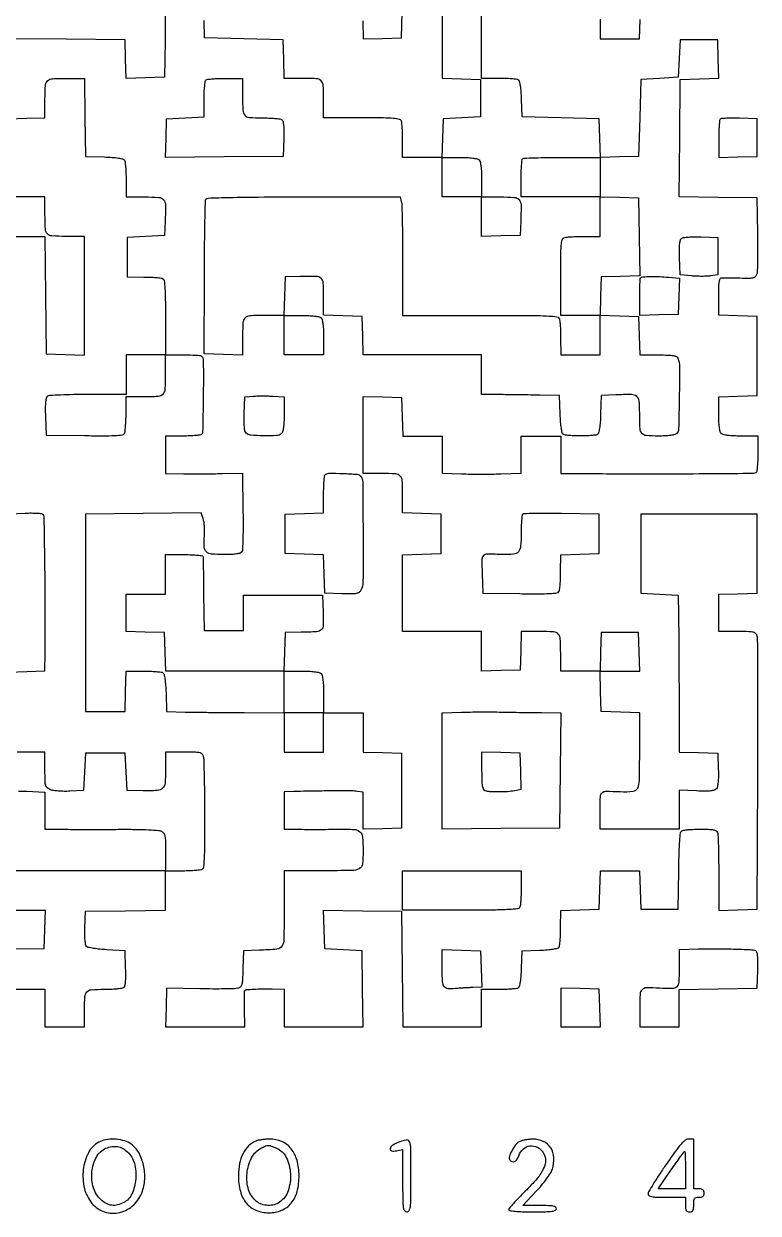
# Model space of a CAD drawing. Extents: x 156 to 936, y 100 to 969.
# Drawn here: x 583 to 936, y 100 to 672 of the extents above; entities that cross this region are included whole.
import ezdxf

# ---------------------------------------------------------------- set-up
doc = ezdxf.new("R2010")
doc.units = 0

msp = doc.modelspace()

# ---------------------------------------------------------------- linework, layer by layer
for points in [[(575.5, 626.5), (584.25, 626.788933), (593, 627.077866), (593, 635.931944, -0.014872), (593.200091, 642.657556, -0.195645), (594.252683, 644.859638, -0.174947), (596.597784, 645.829388, -0.011431), (604.059722, 646), (611.955869, 646), (612.227935, 627.25), (612.5, 608.5), (621.467001, 608.207902, -0.009786), (625.292364, 608.008289, -0.020298), (628.262875, 607.673305, -0.020215), (630.447011, 607.24575, -0.195149), (631.201688, 606.707902, -0.112618), (631.504907, 605.855762, -0.008743), (631.748365, 603.431384, -0.011595), (631.922842, 600.498009, -0.008591), (631.984687, 597.25), (632, 589), (640.980948, 589, -0.01682), (647.732324, 588.772817, -0.202101), (650.009281, 587.627338, -0.176722), (650.941866, 585.11956, -0.012322), (650.800912, 577.479083), (650.5, 570.5), (641.5, 570), (632.5, 569.5), (632.5, 560), (632.5, 550.5), (640.500655, 550.463121, -0.008592), (643.653328, 550.394407, -0.011517), (646.506814, 550.217242, -0.00879), (648.865818, 549.974308, -0.10877), (649.712193, 549.677875, -0.230295), (650.315144, 548.725752, -0.011803), (650.645812, 544.987342, -0.012589), (650.862168, 539.504604, -0.003566), (650.923077, 530.964754), (650.923077, 513), (641.461538, 513), (632, 513), (632, 503.5), (632, 494), (613.75, 493.984687, 0.004181), (606.662785, 493.91947, 0.006279), (600.481605, 493.733216, 0.002855), (595.237055, 493.479228, 0.128512), (594.208654, 493.150117, 0.190691), (593.608404, 492.324421, 0.03736), (593.278743, 490.481964, 0.025891), (593.136581, 487.674656, 0.007874), (593.208654, 483.41543), (593.5, 474.5), (611.926619, 474.226758, 0.003139), (621.125155, 474.14811, 0.013555), (626.589823, 474.283854, 0.01557), (630.126519, 474.578359, 0.226527), (631.161306, 475.226758, 0.110913), (631.48003, 476.114795, 0.009356), (631.736503, 478.549423, 0.012063), (631.919865, 481.497312, 0.009035), (631.984687, 484.75), (632, 493), (639.918213, 493, 0.011759), (647.429085, 493.176663, 0.18106), (649.767356, 494.179831, 0.19079), (650.809647, 496.45107, 0.013298), (651, 503.606989), (651, 513), (660, 513, -0.004113), (665.706305, 512.953054, -0.056795), (667.751745, 512.685801, -0.194616), (668.680751, 512.011552, -0.133633), (669.061152, 510.75, -0.007614), (669.171506, 501.510871, -0.003289), (669.050117, 489.203712, -0.000608), (668.8193, 476.133709, -0.134477), (668.47259, 474.95565, -0.22069), (667.898205, 474.577023, -0.010743), (665.575923, 474.280722, -0.015785), (662.718279, 474.069297, -0.010571), (659.440983, 474), (651, 474), (651, 465), (651, 456), (659.75, 455.881396, 0.003042), (663.798428, 455.85115, 0.001646), (668.780722, 455.860634, 0.001639), (673.853695, 455.903615, 0.002586), (678.205648, 455.977268), (687.911296, 456.191745), (688.205648, 438.019862, -0.004219), (688.260473, 430.953249, -0.006276), (688.178625, 424.767673, -0.00301), (688.01199, 419.52968, -0.119025), (687.70031, 418.42399, -0.177396), (686.909795, 417.747313, -0.048753), (685.300459, 417.320235, -0.031193), (682.808214, 417.071179, -0.009309), (678.985494, 417, -0.020489), (673.029135, 417.24418, -0.174977), (670.637713, 418.336283, -0.192318), (669.616563, 420.647951, -0.025571), (669.699142, 426.092265, 0.018731), (669.766563, 428.429419, 0.017322), (669.662775, 430.827168, 0.017615), (669.421095, 432.954463, 0.053794), (669.053944, 434.358116), (668.037448, 437.031703), (640.268724, 436.765852), (612.5, 436.5), (612.5, 389), (612.5, 341.5), (622, 341.5), (631.5, 341.5), (631.786212, 351.25), (632.072424, 361), (640.286212, 360.984687, -0.008629), (643.520344, 360.92284, -0.011635), (646.442021, 360.748365, -0.008794), (648.856556, 360.504875, -0.112486), (649.707902, 360.201688, -0.195149), (650.24575, 359.447011, -0.020215), (650.673305, 357.262875, -0.020298), (651.008289, 354.292364, -0.009786), (651.207902, 350.467001), (651.5, 341.5), (660.5, 341.301866, 0.00255), (665.224472, 341.221965, 0.00074), (672.510938, 341.146698, 0.000744), (680.719954, 341.086266, 0.000795), (688.75, 341.051866), (708, 341), (708, 331.5), (708, 322), (717.5, 322), (727, 322), (727, 331.5), (727, 341), (736.5, 341), (746, 341), (746, 331.537526), (746, 322.075052), (755.25, 321.787526), (764.5, 321.5), (764.5, 303.5), (764.5, 285.5), (755.25, 285.212474), (746, 284.924948), (746, 293.848975), (746, 302.773001), (743.25, 303.153287, 0.031661), (740.518653, 303.356088, 0.003179), (733.979502, 303.385228, 0.00325), (725.032984, 303.310064, 0.00129), (712.75, 303.09531), (708, 303), (708, 294), (708, 285), (716.75, 284.906082, 0.002418), (720.762235, 284.882421, 0.001368), (725.62411, 284.890566, 0.001366), (730.526104, 284.925579, 0.002246), (734.672502, 284.985146, -0.018785), (741.663365, 284.854338, -0.172549), (744.418594, 283.695911, -0.187123), (745.705564, 281.105428, -0.022785), (746, 274.647529, -0.027758), (745.639958, 268.167132, -0.256016), (744.079378, 265.945033, -0.111012), (740.595536, 265.106701, -0.003756), (726.393011, 265), (708, 265), (708, 246.519052, -0.003808), (707.889657, 232.030744, -0.133381), (706.959562, 228.801452, -0.237188), (704.559671, 227.29884, -0.014978), (696, 226.75303), (688.5, 226.5), (688.211203, 217.759315, -0.005353), (687.979706, 212.469454, -0.052589), (687.625607, 210.268568, -0.142221), (686.928447, 209.124167, -0.124435), (685.691107, 208.458609, -0.054818), (684.162642, 208.248857, -0.003154), (679.421155, 208.151427, -0.004775), (673.763587, 208.124901, -0.003489), (667.479904, 208.199294), (651.5, 208.5), (651.212474, 199.25), (650.924948, 190), (670.01386, 190), (689.102772, 190), (688.914766, 198.530047, -0.004324), (688.870632, 201.826402, -0.006762), (688.895557, 204.6634, -0.00245), (688.961611, 207.090416, -0.195895), (689.11338, 207.431184, -0.172412), (689.974458, 207.819273, -0.006915), (693.451385, 208.056563, -0.011603), (697.60274, 208.18574, -0.008295), (702.25, 208.145367), (708, 208), (708, 199), (708, 190), (727.009843, 190), (746.019687, 190), (745.759843, 208.25), (745.5, 226.5), (736.5, 227), (727.5, 227.5), (727.21218, 236.772204), (726.924361, 246.044409), (745.71218, 245.772204), (764.5, 245.5), (764.765819, 217.75), (765.031637, 190), (784.015819, 190), (803, 190), (803, 199), (803, 208), (811.25, 208.015313, 0.008579), (814.497876, 208.077072, 0.011582), (817.430835, 208.251296, 0.008725), (819.854929, 208.494381, 0.112667), (820.706033, 208.797157, 0.192561), (821.236162, 209.533237, 0.02067), (821.666992, 211.63313, 0.020911), (822.005667, 214.460658, 0.010674), (822.206033, 218.031844), (822.5, 226.5), (830.968156, 226.793967, 0.010674), (834.539342, 226.994333, 0.020911), (837.36687, 227.333008, 0.02067), (839.466763, 227.763838, 0.192561), (840.202843, 228.293967, 0.112531), (840.505585, 229.144249, 0.008778), (840.748704, 231.558142, 0.011623), (840.922925, 234.478979, 0.008617), (840.984687, 237.712474), (841, 245.924948), (850.25, 246.212474), (859.5, 246.5), (859.787526, 255.75), (860.075052, 265), (869.5, 265), (878.924948, 265), (879.212474, 255.75), (879.5, 246.5), (888.5, 246.5), (897.5, 246.5), (897.773353, 264.955416, -0.003561), (897.964479, 273.668275, -0.012194), (898.267063, 279.324934, -0.01105), (898.657029, 283.214502, -0.224357), (899.273353, 284.190103, -0.109744), (900.121622, 284.497199, -0.009848), (902.384807, 284.744962, -0.01244), (905.126261, 284.921941, -0.009397), (908.143011, 284.984687, -0.008442), (912.089976, 284.925952, -0.038989), (914.35885, 284.676047, -0.076097), (915.70187, 284.201663, -0.180148), (916.393011, 283.418213, -0.081739), (916.635941, 282.239742, -0.00228), (916.821697, 277.026577, -0.004617), (916.955962, 270.875559, -0.003148), (917, 263.880687), (917, 245.924948), (926.25, 246.212474), (935.5, 246.5), (935.775965, 311, 0.000804), (935.842421, 335.887072, 0.001273), (935.810766, 357.214063, 0.000271), (935.725021, 375.961991, 0.0582), (935.506913, 377.75, 0.122617), (934.85145, 379.003915, 0.154504), (933.732859, 379.672196, 0.053326), (931.548599, 379.947537, 0.004711), (925.980948, 380), (917, 380), (917, 388.962474), (917, 397.924948), (926.25, 398.212474), (935.5, 398.5), (935.5, 417.5), (935.5, 436.5), (907.5, 436.5), (879.5, 436.5), (879.5, 417.5), (879.5, 398.5), (888.5, 398), (897.5, 397.5), (897.670976, 388, -0.002374), (897.742092, 382.632423, -0.000468), (897.814941, 373.003211, -0.000496), (897.878173, 361.785333, -0.000461), (897.920976, 350.287526), (898, 322.075052), (907.25, 321.787526), (916.5, 321.5), (916.793771, 313.655204, -0.011559), (916.84217, 310.273852, -0.021189), (916.701223, 307.522092, -0.023197), (916.407018, 305.433375, -0.127282), (915.926516, 304.411457, -0.146513), (914.938809, 303.75425, -0.046044), (913.181635, 303.390478, -0.029245), (910.511406, 303.247105, -0.008463), (906.382745, 303.33695), (898, 303.661394), (898, 294.330697), (898, 285), (879, 285), (860, 285), (860, 294, -0.009036), (860.121822, 300.740614, -0.198521), (860.922758, 302.495865, -0.191866), (862.739711, 303.20402, -0.008357), (869.684577, 303.035926, 0.033542), (875.792074, 303.195655, 0.26383), (878.032459, 304.758538, 0.10785), (878.886598, 308.391551, 0.00401), (879, 322.529862), (879, 340.924948), (869.75, 341.212474), (860.5, 341.5), (860.213788, 351.25), (859.927576, 361), (869.501314, 361), (879.075052, 361), (878.787526, 370.25), (878.5, 379.5), (869.5, 379.5), (860.5, 379.5), (860.212474, 370.25), (859.924948, 361), (850.462474, 361), (841, 361), (841, 368.918213, 0.011384), (840.829682, 376.397656, 0.174757), (839.860252, 378.745668, 0.195866), (837.658129, 379.79962, 0.014889), (830.930537, 380), (822.075052, 380), (821.787526, 370.75), (821.5, 361.5), (812.25, 361.212474), (803, 360.924948), (803, 370.462474), (803, 380), (784, 380), (765, 380), (765, 398.462474), (765, 416.924948), (774.25, 417.212474), (783.5, 417.5), (783.5, 427), (783.5, 436.5), (774.25, 436.787526), (765, 437.075052), (765, 444.955738, 0.011491), (764.828717, 452.407908, 0.175559), (763.856224, 454.750156, 0.19511), (761.649006, 455.800898, 0.014732), (754.893011, 456), (746, 456), (746, 474.537526), (746, 493.075052), (755.25, 492.787526), (764.5, 492.5), (764.787526, 483.25), (765.075052, 474), (774.537526, 474), (784, 474), (784, 465.070969), (784, 456.141938), (793.25, 455.820969, 0.005736), (797.495207, 455.722408, 0.003234), (802.646875, 455.695249, 0.003227), (807.846037, 455.735031, 0.005283), (812.25, 455.843707), (822, 456.187415), (822, 465.093707), (822, 474), (831.5, 474), (841, 474), (841, 465), (841, 456), (859.25, 455.928817, 0.000969), (889.763715, 455.868909, 0.002001), (913.612253, 455.96374, 0.000352), (933.68635, 456.138065, 0.136892), (935.054486, 456.533674, 0.221152), (935.429207, 457.103225, 0.010562), (935.722255, 459.425917, 0.015638), (935.931444, 462.282156, 0.010459), (936, 465.559017), (936, 474), (927.7, 474, -0.011084), (924.171507, 474.07823, -0.020332), (921.306878, 474.322289, -0.021091), (919.139671, 474.689458, -0.144849), (918.2, 475.2, -0.144682), (917.689961, 476.138013, -0.021131), (917.322617, 478.298731, -0.02038), (917.078344, 481.152513, -0.011159), (917, 484.662474), (917, 492.924948), (926.25, 493.212474), (935.5, 493.5), (935.5, 512.5), (935.5, 531.5), (926.25, 531.787526), (917, 532.075052), (917, 541.037526, -0.00744), (917.063008, 545.271671, -0.02682), (917.287754, 547.96063, -0.04033), (917.655897, 549.625425, -0.306589), (918.25, 550.103467, -0.021515), (919.076863, 550.136195, -0.001507), (921.397508, 550.121163, -0.002134), (924.165553, 550.083074, -0.001605), (927.209602, 550.018417, 0.005646), (932.010131, 549.955262, 0.063929), (933.891915, 550.19329, 0.171243), (934.879098, 550.858136, 0.099633), (935.494778, 552.16495, 0.053713), (935.711545, 553.768641, 0.003003), (935.817507, 558.807829, 0.004598), (935.852496, 564.817956, 0.00335), (935.785177, 571.5), (935.5, 588.5), (916.734464, 588.772122), (897.968929, 589.044245), (898.234464, 617.272122), (898.5, 645.5), (907.787023, 645.788016), (917.074046, 646.076031), (916.787023, 655.288016), (916.5, 664.5), (907.5, 664.5), (898.5, 664.5), (898, 655.5), (897.5, 646.5), (888.5, 646), (879.5, 645.5), (879, 627), (878.5, 608.5), (869.288016, 608.212977), (860.076031, 607.925954), (859.788016, 617.212977), (859.5, 626.5), (841, 627), (822.5, 627.5), (822.206033, 635.968156, 0.010674), (822.005667, 639.539342, 0.020911), (821.666992, 642.36687, 0.02067), (821.236162, 644.466763, 0.192561), (820.706033, 645.202843, 0.112667), (819.854929, 645.505619, 0.008725), (817.430835, 645.748704, 0.011582), (814.497876, 645.922928, 0.008579), (811.25, 645.984687), (803, 646), (803, 665), (803, 684)], [(784, 684), (784, 665.037526), (784, 646.075052), (793.25, 645.787526), (802.5, 645.5), (802.5, 636.5), (802.5, 627.5), (793.5, 627), (784.5, 626.5), (784.212474, 617.25), (783.924948, 608), (774.462474, 608), (765, 608), (765, 615.918213, 0.00705), (764.955615, 619.066073, 0.008902), (764.821697, 621.9751, 0.007317), (764.631074, 624.400281, 0.06844), (764.393011, 625.418213, 0.24904), (763.393178, 626.288503, 0.036273), (760.640441, 626.72025, 0.018295), (755.723448, 626.948927, 0.002472), (745.393011, 627), (727, 627), (727, 635.893011, 0.014732), (726.800898, 642.649006, 0.19511), (725.750156, 644.856224, 0.175559), (723.407908, 645.828717, 0.011491), (715.955738, 646), (708.075052, 646), (707.787526, 655.25), (707.5, 664.5), (688.638027, 665), (669.776054, 665.5), (669.624089, 673.823469, -0.011006)], [(650.704806, 677.372241, -0.01151), (650.83508, 671.824314, -0.00406), (650.774123, 663.868471), (650.5, 646.5), (641.288016, 646.212977), (632.076031, 645.925954), (631.788016, 655.212977), (631.5, 664.5), (603.25, 664.765573), (575, 665.031147)], [(575.044131, 570), (584.006492, 570), (592.968853, 570), (593.234427, 541.75), (593.5, 513.5), (602.75, 513.212474), (612, 512.924948), (612, 541.462474), (612, 570), (603.106989, 570, -0.014768), (596.349521, 570.199638, -0.195511), (594.14255, 571.252746, -0.175208), (593.170753, 573.599988, -0.01141), (593, 581.081787), (593, 589), (583.977935, 589), (574.955869, 589)], [(575.5, 360.5), (584.25, 360.788933), (593, 361.077866), (593.081782, 369.788933, 0.003151), (593.147818, 391.187777, 0.002854), (592.950441, 413.304034, 0.000361), (592.615828, 435.094187, 0.194737), (592.108622, 436.291378, 0.173914), (591.465163, 436.595104, 0.009713), (589.222661, 436.768589, 0.014027), (586.491795, 436.849807, 0.009741), (583.405143, 436.794857), (575.5, 436.5)], [(575, 208), (584, 208), (593, 208), (593, 199), (593, 190), (602.5, 190), (612, 190), (612, 197.418213, -0.012045), (612.169488, 204.452803, -0.170409), (613.103321, 206.752319, -0.196932), (615.216333, 207.795471, -0.016954), (621.356989, 208.015313, 0.009288), (624.570103, 208.081049, 0.012325), (627.487838, 208.267102, 0.009701), (629.896861, 208.527636, 0.10999), (630.793098, 208.850966, 0.187221), (631.389362, 209.659703, 0.039341), (631.721251, 211.4185, 0.027159), (631.864234, 214.085459, 0.008519), (631.793098, 218.085653), (631.5, 226.5), (622.795583, 227, -0.010967), (619.381989, 227.271312, -0.015042), (616.327771, 227.674739, -0.01172), (613.836594, 228.140547, -0.145803), (613.000726, 228.594857, -0.155444), (612.558498, 229.454858, -0.019595), (612.289631, 231.55462, -0.019943), (612.157432, 234.29015, -0.011423), (612.205143, 237.594857), (612.5, 245.5), (631.75, 245.771593), (651, 246.043186), (651, 255.521593), (651, 265), (659.25, 265.015313, 0.00897), (662.502002, 265.079699, 0.011995), (665.447763, 265.261758, 0.009266), (667.880846, 265.51632, 0.11116), (668.76366, 265.832772, 0.235544), (669.42973, 266.937573, 0.008992), (669.735303, 271.867848, 0.009864), (669.915842, 279.330122, 0.002205), (669.916512, 292.067459, 0.001836), (669.836961, 301.975719, 0.002692), (669.688071, 310.690129, 0.001282), (669.50252, 318.100937, 0.048998), (669.294444, 319.75, 0.122755), (668.661158, 321.003778, 0.157256), (667.56287, 321.672363, 0.054025), (665.405623, 321.947659, 0.004746), (659.891592, 322), (651, 322), (651, 313.535184, -0.019469), (650.747846, 307.061981, -0.189546), (649.571436, 304.642181, -0.174407), (647.011008, 303.564796, -0.015985), (640, 303.41764), (632.5, 303.5), (632, 312.5), (631.5, 321.5), (622, 321.5), (612.5, 321.5), (612, 312.5), (611.5, 303.5), (604.924793, 303.208295, -0.015369), (602.211291, 303.171387, -0.015279), (599.495333, 303.301008, -0.015308), (597.131925, 303.559308, -0.056021), (595.674793, 303.933544, -0.076054), (594.121267, 304.813028, -0.158952), (593.358266, 305.956103, -0.063338), (593.055532, 308.003426, -0.005074), (593, 313.475249), (593, 322), (583.75, 322.063971, 0.001589), (579.539122, 322.079713, 0.000932)], [(580.198516, 303.280374, -0.005663), (584.25, 303.176526), (593, 302.853053), (593, 293.926526), (593, 285), (602.75, 284.919381, 0.001502), (607.67084, 284.893477, 0.00053), (614.724509, 284.885016, 0.000526), (622.475831, 284.892091, 0.000618), (629.822797, 284.915605, -0.005045), (636.890627, 284.87564, -0.008451), (642.828886, 284.68171, -0.00592), (647.599056, 284.388513, -0.104925), (649.072797, 283.96104, -0.129661), (650.092779, 283.012197, -0.093565), (650.667494, 281.560857, -0.04151), (650.93758, 279.057736, -0.006128), (651, 273.964816), (651, 265), (613, 265), (575, 265)]]:
    msp.add_lwpolyline(points, format="xyb")
for points in [[(745.877856, 673.712474), (746, 664.924948), (755.25, 665.212474), (764.5, 665.5), (765, 684)], [(860, 674.5), (860, 665), (869.462474, 665), (878.924948, 665), (879.212474, 674.25)], [(575, 246), (584.037526, 246), (593.075052, 246), (592.787526, 236.75), (592.5, 227.5), (574.287172, 227.276733)]]:
    msp.add_lwpolyline(points)
for points in [[(688, 638.081787, 0.010942), (688.162535, 630.655429, 0.165682), (689.08692, 628.287248, 0.202261), (691.197169, 627.212312, 0.01753), (697.356989, 626.984687, -0.009288), (700.570103, 626.918951, -0.012325), (703.487838, 626.732898, -0.009701), (705.896861, 626.472364, -0.10999), (706.793098, 626.149034, -0.187221), (707.389362, 625.340297, -0.039341), (707.721251, 623.5815, -0.027159), (707.864234, 620.914541, -0.008519), (707.793098, 616.914347), (707.5, 608.5), (679.212267, 608.234363), (650.924535, 607.968725), (651.212267, 617.234363), (651.5, 626.5), (660.5, 627), (669.5, 627.5), (669.5, 636, -0.010969), (669.572626, 639.310053, -0.015999), (669.79375, 642.218939, -0.011446), (670.104671, 644.583196, -0.198424), (670.5, 645.234687, -0.130876), (671.243323, 645.525868, -0.008045), (673.629687, 645.758058, -0.011514), (676.516846, 645.925344, -0.008248), (679.75, 645.984687), (688, 646)], [(917.702644, 626.369311, 0.173388), (917.422777, 625.777963, 0.006353), (917.206402, 623.267253, 0.010931), (917.050962, 620.245903, 0.007385), (917, 616.795808), (917, 607.924948), (926.25, 608.212474), (935.5, 608.5), (935.5, 617.5), (935.5, 626.5), (926.952644, 626.785977, 0.007913), (923.626528, 626.84459, 0.011703), (920.709672, 626.781547, 0.007016), (918.290922, 626.638564, 0.179987)], [(860, 598.537526), (860, 589.075052), (869.25, 588.787526), (878.5, 588.5), (878.771926, 569.787816), (879.043852, 551.075632), (869.771926, 550.787816), (860.5, 550.5), (860.212977, 541.288016), (859.925954, 532.076031), (869.212977, 531.788016), (878.5, 531.5), (878.787526, 522.25), (879.075052, 513), (887.930537, 513, -0.006773), (892.587052, 512.936924, -0.03465), (895.160133, 512.688208, -0.070053), (896.655249, 512.216672, -0.192061), (897.393011, 511.418213, -0.09206), (898.145544, 507.347604, -0.003894), (898.019097, 492.616753, -0.00225), (897.699267, 477.295436, -0.192327), (896.8, 475.2, -0.142062), (895.888147, 474.698102, -0.021703), (893.825282, 474.327993, -0.021121), (891.136184, 474.08019, -0.012415), (887.906989, 474, -0.019529), (882.10285, 474.22678, -0.206572), (880.053293, 475.30822, -0.160126), (879.15772, 477.685296, -0.010688), (879, 485.062735, 0.021864), (878.742559, 490.947241, 0.211695), (877.562553, 493.083447, 0.162596), (875.01089, 493.947558, 0.011811), (867.479083, 493.800912), (860.5, 493.5), (860.207902, 484.532999, -0.009786), (860.008289, 480.707636, -0.020298), (859.673305, 477.737125, -0.020215), (859.24575, 475.552989, -0.195149), (858.707902, 474.798312, -0.107815), (857.886078, 474.497062, -0.010824), (855.798571, 474.256133, -0.01319), (853.26902, 474.086706, -0.010125), (850.5, 474.030626, -0.010125), (847.73098, 474.086706, -0.01319), (845.201429, 474.256133, -0.010824), (843.113922, 474.497062, -0.107815), (842.292098, 474.798312, -0.195149), (841.75425, 475.552989, -0.020215), (841.326695, 477.737125, -0.020298), (840.991711, 480.707636, -0.009786), (840.792098, 484.532999), (840.5, 493.5), (831, 493.670976, 0.000729), (826.692568, 493.742215, 0.000437), (821.573437, 493.814941, 0.000437), (816.478045, 493.878425, 0.00076), (812.25, 493.920976), (803, 494), (803, 503.5), (803, 513), (774.537526, 513), (746.075052, 513), (745.787526, 522.25), (745.5, 531.5), (736.25, 531.787526), (727, 532.075052), (727, 541.018474, 0.014892), (726.800095, 547.728882, 0.205934), (725.73329, 549.851311, 0.172988), (723.369787, 550.730884, 0.009929), (715.5, 550.682279), (708.5, 550.5), (708.212474, 541.25), (707.924948, 532), (716.262474, 532, -0.01101), (719.809501, 531.921884, -0.020283), (722.684979, 531.678036, -0.021051), (724.858679, 531.311042, -0.145015), (725.8, 530.8, -0.144849), (726.310542, 529.860329, -0.021091), (726.677711, 527.693122, -0.020332), (726.92177, 524.828493, -0.011084), (727, 521.3), (727, 513), (717.5, 513), (708, 513), (708, 522.5), (708, 532), (698.606989, 532, 0.01333), (691.449516, 531.809141, 0.191194), (689.178583, 530.76449, 0.180709), (688.176112, 528.421313, 0.011676), (688, 520.880687), (688, 512.924948), (678.794508, 513.212474), (669.589016, 513.5), (669.661922, 550.130963, -0.00176), (669.739754, 564.253862, -0.002804), (669.916571, 576.330298, -0.000602), (670.143953, 586.927811, -0.133514), (670.426431, 587.880963, -0.251762), (671.428716, 588.460101, -0.00172), (681.711155, 588.740228, -0.00464), (695.676594, 588.942988, -0.00131), (717.442386, 589), (763.766737, 589), (764.369714, 586.75, -0.058645), (764.611783, 585.08858, -0.001474), (764.799577, 577.45, -0.003143), (764.937378, 568.471631, -0.002135), (764.986345, 558.25), (765, 532), (783.25, 531.930432, 0.000645), (791.604988, 531.909356, 0.000368), (801.701374, 531.904327, 0.000367), (811.862866, 531.914199, 0.000609), (820.43553, 531.939255, -0.003172), (829.732967, 531.918768, -0.0128), (835.403087, 531.725084, -0.013446), (839.146016, 531.400001, -0.226672), (840.170217, 530.758823, -0.111286), (840.485522, 529.878651, -0.009221), (840.73912, 527.446342, -0.011961), (840.920522, 524.501655, -0.008937), (840.984687, 521.25), (841, 513), (850.5, 513), (860, 513), (860, 522.5), (860, 532), (850.5, 532), (841, 532), (841, 550.393011, -0.002472), (841.051073, 560.723448, -0.018295), (841.27975, 565.640441, -0.036273), (841.711497, 568.393178, -0.24904), (842.581787, 569.393011, -0.06844), (843.599719, 569.631074, -0.007317), (846.0249, 569.821697, -0.008902), (848.933927, 569.955615, -0.00705), (852.081787, 570), (860, 570), (860, 579.5), (860, 589), (841, 589), (822, 589), (822, 597.833333, -0.007039), (822.048334, 601.266524, -0.010477), (822.195833, 604.267708, -0.005871), (822.400808, 606.76784, -0.174709), (822.666667, 607.333333, -0.188134), (823.281849, 607.603258, -0.001621), (828.522917, 607.804167, -0.005368), (834.591013, 607.951878, -0.0034), (841.666667, 608), (860, 608)], [(801.8, 606.8, -0.144849), (802.310542, 605.860329, -0.021091), (802.677711, 603.693122, -0.020332), (802.92177, 600.828493, -0.011084), (803, 597.3), (803, 589), (811.980948, 589, -0.01682), (818.732324, 588.772817, -0.202101), (821.009281, 587.627338, -0.176722), (821.941866, 585.11956, -0.012322), (821.800912, 577.479083), (821.5, 570.5), (812.25, 570.212474), (803, 569.924948), (803, 579.462474), (803, 589), (793.5, 589), (784, 589), (784, 598.5), (784, 608), (792.3, 608, -0.011084), (795.828493, 607.92177, -0.020332), (798.693122, 607.677711, -0.021091), (800.860329, 607.310542, -0.144849)], [(916.5, 560.5), (916.5, 551.5), (913, 551, -0.025271), (911.275512, 550.842002, -0.010209), (908.9125, 550.79375, -0.010071), (906.362159, 550.845125, -0.012595), (904, 551), (898.5, 551.5), (898.206902, 559.914347, -0.008557), (898.136131, 563.911022, -0.02706), (898.279299, 566.583734, -0.03904), (898.61127, 568.351173, -0.184607), (899.206902, 569.17015, -0.118191), (900.102078, 569.488416, -0.010843), (902.470153, 569.689286, -0.01353), (905.341672, 569.792355, -0.010196), (908.5, 569.755803), (916.5, 569.5)], [(892.787814, 550.382182), (898.075629, 549.846638), (897.787814, 541.173319), (897.5, 532.5), (888.25, 532.212474), (879, 531.924948), (879, 540.795808, -0.004454), (879.030559, 544.225975, -0.00692), (879.124207, 547.183248, -0.002644), (879.252444, 549.70626, -0.186278), (879.422831, 550.083333, -0.181623), (880.477265, 550.552605, -0.009261), (884.285458, 550.708361, -0.015059), (888.574282, 550.675087, -0.015767)], [(708, 484.529895, -0.00982), (707.924766, 480.699477, -0.025854), (707.675389, 477.965859, -0.03442), (707.26862, 476.071226, -0.150566), (706.648795, 475.123488, -0.163371), (704.299028, 474.215226, -0.015729), (698.089708, 474.131354, -0.015169), (691.876218, 474.431602, -0.178093), (689.710973, 475.427542, -0.145397), (689.185328, 476.393347, -0.028752), (688.883356, 478.36252, -0.023515), (688.752617, 481.103917, -0.010132), (688.824456, 484.763227), (689.148912, 492.892281), (693.324456, 493.19614, -0.012884), (695.297719, 493.288708, -0.006304), (697.815621, 493.310117, -0.006249), (700.435232, 493.266621, -0.009014), (702.75, 493.15745), (708, 492.814901)], [(744.803075, 454.73728, -0.17288), (745.822144, 451.94854, -0.001348), (745.950237, 427.667424, -0.00178), (745.9268, 403.776079, -0.122318), (744.944533, 399.89636, -0.116481), (744.020374, 398.849685, -0.109257), (742.704178, 398.29644, -0.047513), (740.448542, 398.103545, -0.006419), (735.693659, 398.210468), (727.5, 398.5), (727.212964, 407.712964), (726.925929, 416.925929), (717.712964, 417.212964), (708.5, 417.5), (708.5, 427), (708.5, 436.5), (717.75, 436.787526), (727, 437.075052), (727, 445.870859, -0.007069), (727.048335, 449.289663, -0.010516), (727.195833, 452.278732, -0.005912), (727.400837, 454.768224, -0.174595), (727.666667, 455.333333, -0.197811), (729.522675, 456.106729, -0.009752), (736.289089, 456.003428, -0.009599), (743.054323, 455.637981, -0.203988)], [(822.688496, 436.355163, 0.171744), (822.414662, 435.781306, 0.006962), (822.202246, 433.456964, 0.011488), (822.04996, 430.651868, 0.007815), (822, 427.455778, -0.019356), (821.753245, 421.084001, -0.155912), (820.66182, 418.40406, -0.196597), (818.348929, 417.180846, -0.03379), (813.284291, 417.02542, 0.006985), (805.712638, 417.198881, 0.190556), (803.883466, 416.49433, 0.208773), (803.115161, 414.750067, 0.008587), (803.212474, 407.75), (803.5, 398.5), (821.426279, 398.226208, 0.003244), (830.364497, 398.147687, 0.013907), (835.689515, 398.283582, 0.016205), (839.133477, 398.579568, 0.225497), (840.160966, 399.226208, 0.110756), (840.479785, 400.113661, 0.009416), (840.736403, 402.538238, 0.012109), (840.919837, 405.474126, 0.00908), (840.984687, 408.712474), (841, 416.924948), (850.25, 417.212474), (859.5, 417.5), (859.5, 427), (859.5, 436.5), (841.438496, 436.77183, 0.003617), (834.465536, 436.826322, 0.0057), (828.480314, 436.761564, 0.001798), (823.321579, 436.628369, 0.19128)], [(669.041667, 416, -0.006906), (669.062791, 415.241186, -0.00008), (669.132292, 410.226562, -0.000245), (669.208807, 404.433524, -0.00016), (669.291667, 397.75), (669.5, 380.5), (678.966516, 380.5), (688.433032, 380.5), (688.466516, 389), (688.5, 397.5), (707.5, 397.5), (726.5, 397.5), (726.790697, 389.234232, -0.015885), (726.811932, 382.965976, -0.203818), (725.853971, 380.879977, -0.171068), (723.605823, 379.931313, -0.010546), (716.246066, 379.641501), (708.5, 379.5), (708.212474, 370.25), (707.924948, 361), (716.262474, 361, -0.01101), (719.809501, 360.921884, -0.020283), (722.684979, 360.678036, -0.021051), (724.858679, 360.311042, -0.145015), (725.8, 359.8, -0.147006), (726.316915, 358.838945, -0.020534), (726.681818, 356.584848, -0.019692), (726.923212, 353.57572, -0.010168), (727, 349.8), (727, 341), (717.5, 341), (708, 341), (708, 351), (708, 361), (679.537526, 361), (651.075052, 361), (650.787526, 370.25), (650.5, 379.5), (641.25, 379.787526), (632, 380.075052), (632, 389.037526), (632, 398), (641.5, 398), (651, 398), (651, 407.5), (651, 417), (660, 417, -0.009254), (663.628338, 416.932841, -0.018286), (666.501206, 416.721065, -0.014018), (668.671676, 416.419213, -0.354562)], [(831.765819, 341.037566), (841.031637, 341), (840.765819, 313.25), (840.5, 285.5), (812.25, 285.234427), (784, 284.968853), (784, 312.946901), (784, 340.924948), (793.25, 341.212474, -0.004375), (797.512192, 341.307635, -0.002418), (802.720312, 341.353137, -0.00241), (807.999657, 341.348281, -0.003875), (812.5, 341.287566, 0.001274), (817.00143, 341.203418, 0.000792), (822.284334, 341.126499, 0.000794), (827.497552, 341.067131, 0.001436)], [(803, 313.144515, 0.006687), (803.062877, 308.443624, 0.034414), (803.311272, 305.851928, 0.069706), (803.782488, 304.347501, 0.192751), (804.581787, 303.606989, 0.078039), (806.798187, 303.133083, 0.014165), (811.014952, 303.021077, 0.0162), (815.448713, 303.172638, 0.032719), (818.912002, 303.6324), (822.074004, 304.264801), (821.787002, 312.8824), (821.5, 321.5), (812.25, 321.787526), (803, 322.075052)], [(822, 257.081787, -0.006906), (821.956553, 253.936322, -0.008768), (821.825431, 251.034629, -0.007138), (821.63892, 248.616176, -0.0689), (821.405721, 247.614908, -0.274993), (820.276471, 246.724532, -0.018881), (816.056676, 246.33014, -0.012041), (808.727387, 246.10026, -0.001524), (792.905721, 246.033408), (765, 246.000575), (765, 255.500287), (765, 265), (793.5, 265), (822, 265)], [(802.788933, 217.75), (803.077866, 209), (798.788933, 208.843476, 0.003542), (796.927402, 208.762333, 0.002654), (794.878624, 208.647576, 0.002683), (792.950991, 208.518952, 0.006141), (791.5, 208.39638, -0.032053), (786.972658, 208.249311, -0.223361), (785.051447, 209.227922, -0.15289), (784.172507, 211.586309, -0.013328), (784, 218.056578), (784, 227.075052), (793.25, 226.787526), (802.5, 226.5)], [(907.25, 227.212474), (898, 226.924948), (898, 218.029862, -0.013351), (897.821928, 211.361954, -0.184523), (896.858554, 209.195034, -0.198836), (894.72836, 208.307022, -0.015854), (888.5, 208.48953, 0.015674), (882.256629, 208.67473, 0.199249), (880.134483, 207.789889, 0.18452), (879.17596, 205.628862, 0.013136), (879, 198.932612), (879, 190), (888.5, 190), (898, 190), (898, 198.977935), (898, 207.955869), (916.75, 208.227935), (935.5, 208.5), (935.789171, 217.266353, 0.007405), (935.866359, 221.515345, 0.027968), (935.726599, 224.17153, 0.044223), (935.397068, 225.823626, 0.248475), (934.789171, 226.447593, 0.067284), (932.225329, 226.90617, 0.003715), (924.064022, 227.193543, 0.006315), (915.257247, 227.326857, 0.008395)], [(618.841427, 134.475929, 0.151381), (613.859791, 129.366639, 0.090875), (611.408163, 121.18142, 0.086459), (611.968523, 112.259568, 0.116597), (615.599996, 105.063531, 0.140477), (621.66268, 100.985216, 0.138134), (629.007904, 100.702256, 0.131667), (635.682698, 104.330139, 0.122754), (639.863935, 110.899223, 0.076157), (640.989495, 117.435785, 0.068894), (640.174351, 124.249463, 0.073735), (637.657044, 130.140278, 0.118612), (633.808142, 133.975602, 0.078061), (630.469961, 135.354432, 0.050664), (626.323967, 135.916121, 0.050885), (622.177448, 135.632619, 0.082089)], [(632.761236, 129.741, -0.142174), (635.984223, 124.331822, -0.083476), (636.653829, 116.770927, -0.086047), (634.830803, 109.628578, -0.169591), (630.854975, 105.425004, -0.058883), (627.8752, 104.304702, -0.09101), (625.137067, 104.138926, -0.09182), (622.535799, 104.955513, -0.060913), (619.962689, 106.75, -0.137975), (616.30527, 112.507611, -0.096858), (615.545197, 120.191973, -0.101076), (617.719795, 127.322996, -0.165772), (622.314715, 131.559038, -0.065187), (625.112363, 132.381829, -0.082223), (627.807011, 132.35965, -0.081657), (630.364929, 131.468441, -0.063279)], [(694.5, 135.045972, 0.097352), (690.949624, 132.687818, 0.079403), (688.249811, 128.999983, 0.069163), (686.565078, 124.166054, 0.049353), (686, 118.455137, 0.062175), (686.94747, 110.865204, 0.109436), (689.776941, 105.244773, 0.124591), (694.40957, 101.806351, 0.095583), (700.610151, 100.549364, 0.098987), (706.783167, 101.72317, 0.126064), (711.4295, 105.154087, 0.109941), (714.268322, 110.813368, 0.063011), (715.187537, 118.431117, 0.064995), (714.195424, 125.703943, 0.102785), (711.354316, 131.293805, 0.119086), (706.881425, 134.755614, 0.109222), (701.173275, 135.936614, 0.015176), (699.237406, 135.851552, 0.014606), (697.285274, 135.648841, 0.014698), (695.577076, 135.369537, 0.050225)], [(704.359797, 131.623027, -0.184236), (709.036242, 127.176818, -0.098235), (711.042115, 119.334353, -0.095088), (709.922571, 111.094646, -0.160131), (705.783205, 105.560704, -0.090471), (703.237728, 104.391565, -0.072919), (700.238997, 104.076962, -0.072103), (697.243351, 104.63759, -0.084589), (694.70725, 106.015637, -0.154434), (690.935206, 111.554947, -0.096299), (690.149342, 119.43662, -0.096502), (692.372631, 127.024321, -0.155903), (697.096399, 131.735258, -0.022767), (699.09856, 132.65154, -0.100112), (700.36933, 132.888179, -0.08259), (701.749816, 132.636607, -0.01268)], [(762.75, 134.341518, 0.049874), (759.981371, 132.854618, 0.200772), (758.948171, 131.284505, 0.423228), (759.643547, 130.300104, 0.088341), (762, 130.35), (765, 130.95), (765, 115.975, 0.002226), (765.042092, 106.522498, 0.030976), (765.283389, 103.121875, 0.119775), (765.882503, 101.582632, 0.245034), (767, 101, 0.267644), (768.131287, 101.652291, 0.103099), (768.721429, 103.4375, 0.026629), (768.959338, 107.362042, 0.001825), (769, 118.5, 0.002866), (768.925408, 131.514157, 0.091333), (768.31474, 134.628539, 0.3606), (766.689381, 135.522478, 0.051007)], [(821.302554, 134.802956, 0.114259), (819.470505, 133.328693, 0.041864), (817.631692, 130.534158, 0.039425), (816.332471, 127.620871, 0.227365), (816.506844, 125.988925, 0.159323), (817.520939, 125.132627, 0.204379), (818.729893, 125.154346, 0.137306), (819.921644, 126.146132, 0.067198), (820.823146, 127.922521, -0.125154), (822.965306, 131.160688, -0.153601), (826.242112, 132.673516, -0.154531), (829.779681, 132.033682, -0.126973), (832.632058, 129.438798, -0.145816), (833.6915, 125.894352, -0.110344), (832.804876, 121.909649, -0.066717), (829.700567, 117.087482, -0.021562), (823.909694, 110.850538, 0.006079), (820.878492, 107.782065, 0.0092), (818.323473, 105.032451, 0.004575), (816.23951, 102.662054, 0.179913), (816, 102.017972, 0.375804), (816.392097, 101.56997, 0.011152), (819.074244, 101.27213, 0.0154), (822.686151, 101.06425, 0.006673), (827.5, 101, 0.004301), (833.719975, 101.053509, 0.028132), (836.833333, 101.282609, 0.065619), (838.479566, 101.72187, 0.303591), (839, 102.5, 0.260524), (838.581783, 103.248169, 0.092441), (837.396479, 103.703824, 0.038832), (835.14046, 103.941625, 0.006849), (830.878872, 104), (822.757744, 104), (829.269104, 110.902385, 0.015439), (831.850411, 113.813749, 0.015866), (834.222846, 116.85314, 0.015799), (836.108517, 119.612659, 0.062351), (836.989295, 121.467564, 0.091956), (837.749966, 127.052082, 0.132517), (836.229452, 131.774146, 0.1421), (832.649056, 134.873273, 0.112371), (827.615141, 135.93232, 0.021642), (825.878455, 135.828475, 0.01851), (824.063323, 135.572651, 0.018912), (822.429749, 135.216169, 0.04939)], [(891.567271, 123.569108, 0.005495), (888.284543, 118.692113, 0.008075), (885.516636, 114.328865, 0.004358), (883.281985, 110.60464, 0.13372), (883, 109.569108, 0.258546), (883.443633, 108.768518, 0.096842), (884.683936, 108.293586, 0.037492), (887.114125, 108.055491, 0.005679), (892, 108), (901, 108), (901, 104.5, 0.022514), (901.082184, 102.67572, 0.10769), (901.392857, 101.6875, 0.177212), (901.997538, 101.177287, 0.087745), (903, 101, 0.087745), (904.002462, 101.177287, 0.177212), (904.607143, 101.6875, 0.10769), (904.917816, 102.67572, 0.022514), (905, 104.5, -0.021436), (905.084309, 106.465575, -0.13443), (905.428571, 107.4, -0.189121), (906.13778, 107.861332, -0.050766), (907.5, 108, 0.044917), (908.682766, 108.106468, 0.124434), (909.4375, 108.45, 0.149477), (909.857434, 109.064742, 0.07578), (910, 110, 0.07578), (909.857434, 110.935258, 0.149477), (909.4375, 111.55, 0.124434), (908.682766, 111.893532, 0.044917), (907.5, 112), (905, 112), (905, 124), (905, 136), (902.567271, 136, 0.165392), (900.928779, 135.442769, 0.047725), (898.946272, 133.592119, 0.025393), (896.188924, 130.137579, 0.004855)], [(901, 121), (901, 112), (894.445067, 112), (887.890133, 112), (894.054352, 121, -0.002766), (896.44571, 124.450376, -0.004473), (898.522604, 127.35625, -0.000973), (900.365857, 129.876741, -0.238742), (900.609285, 130, -0.399429), (900.767811, 129.849321, -0.001838), (900.885228, 127.35625, -0.006778), (900.971917, 124.450997, -0.004069)]]:
    msp.add_lwpolyline(points, format="xyb", close=True)
msp.add_lwpolyline([(840.999039, 199.25), (841, 190), (850.537526, 190), (860.075052, 190), (859.787526, 199.060359), (859.5, 208.120719), (850.249039, 208.310359), (840.998078, 208.5)], close=True)

doc.saveas('drawing.dxf')
